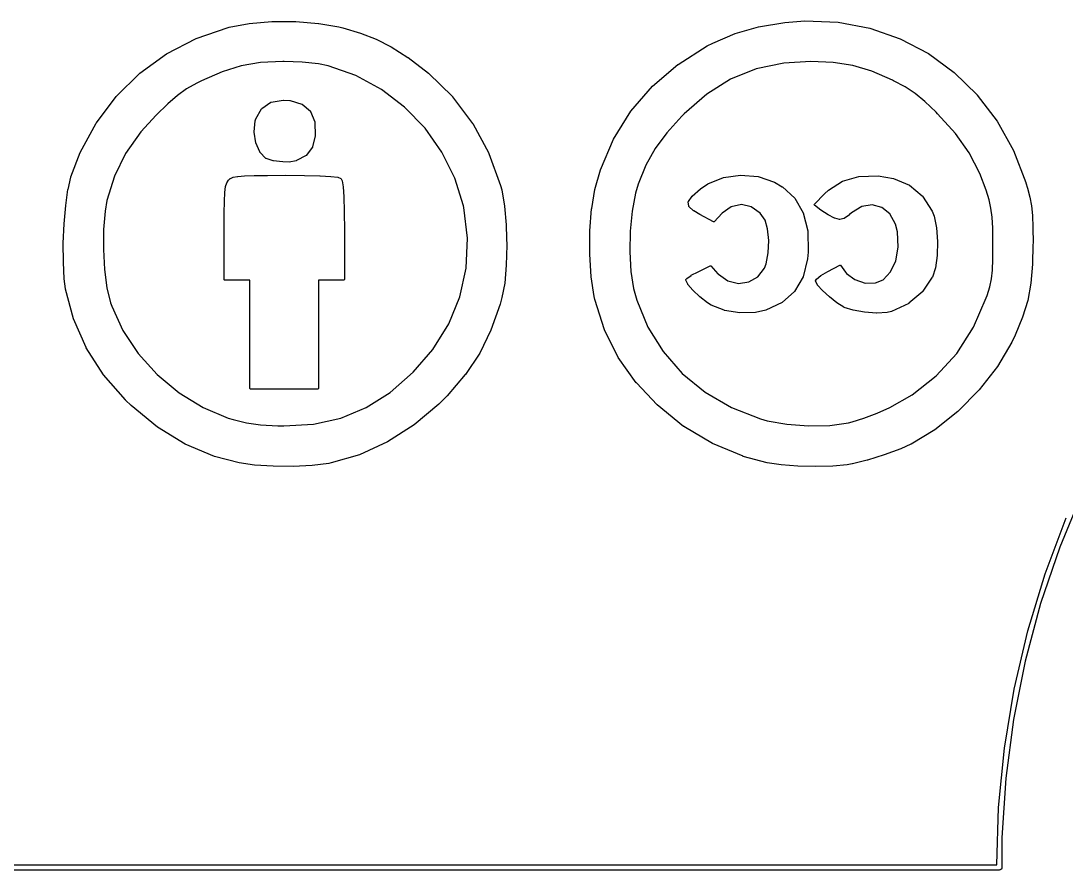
# Model space of a CAD drawing. Extents: x 89 to 178, y -115 to -57.
# Drawn here: x 160.38 to 170.12, y -115.02 to -107.1 of the extents above; entities that cross this region are included whole.
import ezdxf

# ---------------------------------------------------------------- set-up
doc = ezdxf.new("R2010")
doc.units = 0
doc.layers.add('BLACK', color=7, linetype='CONTINUOUS')

msp = doc.modelspace()

# ---------------------------------------------------------------- linework, layer by layer
at = {"layer": 'BLACK', "linetype": 'CONTINUOUS'}
for p, q in [((167.501656, -107.117434), (167.687307, -107.102929)), ((167.687307, -107.102929), (167.687892, -107.102918)), ((167.687892, -107.102918), (167.996324, -107.115039)), ((162.012103, -107.265846), (162.310855, -107.163387)), ((162.310855, -107.163387), (162.311229, -107.163275)), ((162.311229, -107.163275), (162.319049, -107.16126)), ((162.319049, -107.16126), (162.319399, -107.161183)), ((162.319399, -107.161183), (162.504839, -107.12734)), ((162.504839, -107.12734), (162.505333, -107.127275)), ((162.505333, -107.127275), (162.717743, -107.11004)), ((162.717743, -107.11004), (162.718135, -107.110024)), ((162.718135, -107.110024), (162.939853, -107.109473)), ((162.939853, -107.109473), (162.940244, -107.109487)), ((162.940244, -107.109487), (163.153606, -107.125696)), ((163.153606, -107.125696), (163.154095, -107.125758)), ((163.154095, -107.125758), (163.34144, -107.158802)), ((163.34144, -107.158802), (163.341789, -107.158876)), ((163.341789, -107.158876), (163.377715, -107.167895)), ((163.377715, -107.167895), (163.377892, -107.167943)), ((163.377892, -107.167943), (163.54465, -107.216373)), ((167.036975, -107.220836), (167.254513, -107.15875)), ((167.254513, -107.15875), (167.255061, -107.158626)), ((167.255061, -107.158626), (167.501221, -107.117487)), ((167.501221, -107.117487), (167.501656, -107.117434)), ((167.996324, -107.115039), (167.997062, -107.115123)), ((167.997062, -107.115123), (168.293696, -107.171503)), ((168.293696, -107.171503), (168.294411, -107.171695)), ((168.294411, -107.171695), (168.575725, -107.269994)), ((161.735958, -107.409507), (162.011417, -107.266141)), ((162.011417, -107.266141), (162.012103, -107.265846)), ((163.54465, -107.216373), (163.545081, -107.21652)), ((163.545081, -107.21652), (163.689092, -107.272971)), ((163.689092, -107.272971), (163.689572, -107.273189)), ((163.689572, -107.273189), (163.830041, -107.346166)), ((166.830345, -107.309262), (167.036379, -107.221048)), ((167.036379, -107.221048), (167.036975, -107.220836)), ((168.575725, -107.269994), (168.576401, -107.270288)), ((168.576401, -107.270288), (168.838875, -107.408162)), ((163.830041, -107.346166), (163.830394, -107.346368)), ((163.830394, -107.346368), (163.986528, -107.444377)), ((166.504575, -107.508168), (166.777216, -107.336752)), ((166.777216, -107.336752), (166.77758, -107.336544)), ((166.77758, -107.336544), (166.830016, -107.309417)), ((166.830016, -107.309417), (166.830345, -107.309262)), ((161.486476, -107.591016), (161.735324, -107.409899)), ((161.735324, -107.409899), (161.735958, -107.409507)), ((162.612742, -107.491569), (162.430943, -107.521868)), ((162.81832, -107.481779), (162.612742, -107.491569)), ((162.832492, -107.481748), (162.81832, -107.481779)), ((163.001395, -107.487578), (162.832492, -107.481748)), ((163.152638, -107.503924), (163.001395, -107.487578)), ((163.986528, -107.444377), (163.986882, -107.444621)), ((163.986882, -107.444621), (164.178917, -107.589513)), ((167.743278, -107.481665), (167.491292, -107.496723)), ((167.951242, -107.490392), (167.743278, -107.481665)), ((168.134246, -107.519395), (167.951242, -107.490392)), ((168.838875, -107.408162), (168.839496, -107.408548)), ((168.839496, -107.408548), (169.079611, -107.583655)), ((161.485909, -107.591497), (161.486476, -107.591016)), ((162.253394, -107.577185), (162.060607, -107.662133)), ((162.430943, -107.521868), (162.253394, -107.577185)), ((163.242496, -107.521668), (163.152638, -107.503924)), ((163.498833, -107.611055), (163.242496, -107.521668)), ((164.178917, -107.589513), (164.179421, -107.589949)), ((164.179421, -107.589949), (164.401089, -107.809233)), ((166.266708, -107.711785), (166.503984, -107.508603)), ((166.503984, -107.508603), (166.504575, -107.508168)), ((167.232929, -107.55092), (166.995333, -107.646578)), ((167.491292, -107.496723), (167.232929, -107.55092)), ((168.311744, -107.573186), (168.134246, -107.519395)), ((168.503275, -107.656395), (168.311744, -107.573186)), ((169.079611, -107.583655), (169.080165, -107.584124)), ((169.080165, -107.584124), (169.2944, -107.794122)), ((161.266992, -107.807208), (161.485909, -107.591497)), ((162.016689, -107.684204), (161.92187, -107.738022)), ((162.060607, -107.662133), (162.016689, -107.684204)), ((163.73809, -107.74154), (163.498833, -107.611055)), ((166.995333, -107.646578), (166.773226, -107.785874)), ((168.515059, -107.662142), (168.503275, -107.656395)), ((168.622762, -107.719244), (168.515059, -107.662142)), ((161.92187, -107.738022), (161.83614, -107.798734)), ((163.955313, -107.907924), (163.73809, -107.74154)), ((166.065969, -107.94508), (166.266169, -107.712323)), ((166.266169, -107.712323), (166.266708, -107.711785)), ((166.773226, -107.785874), (166.561332, -107.971102)), ((168.714808, -107.779803), (168.622762, -107.719244)), ((168.806077, -107.854931), (168.714808, -107.779803)), ((161.080837, -108.054912), (161.266503, -107.807767)), ((161.266503, -107.807767), (161.266992, -107.807208)), ((161.746019, -107.876521), (161.638188, -107.98149)), ((161.83614, -107.798734), (161.746019, -107.876521)), ((162.623679, -107.920178), (162.70851, -107.862507)), ((162.70851, -107.862507), (162.710467, -107.861715)), ((162.710467, -107.861715), (162.824086, -107.842025)), ((162.824086, -107.842025), (162.825226, -107.84196)), ((162.825226, -107.84196), (162.885608, -107.845421)), ((162.885608, -107.845421), (162.886727, -107.845614)), ((162.886727, -107.845614), (162.998179, -107.87825)), ((162.998179, -107.87825), (163.000036, -107.87926)), ((163.000036, -107.87926), (163.076586, -107.945156)), ((164.401089, -107.809233), (164.401573, -107.809788)), ((164.401573, -107.809788), (164.589424, -108.060296)), ((168.91133, -107.955747), (168.806077, -107.854931)), ((169.2944, -107.794122), (169.294877, -107.794662)), ((169.294877, -107.794662), (169.479712, -108.037209)), ((162.568958, -108.015391), (162.622143, -107.921842)), ((162.622143, -107.921842), (162.623679, -107.920178)), ((163.076586, -107.945156), (163.077945, -107.947035)), ((163.077945, -107.947035), (163.118344, -108.044788)), ((164.145516, -108.105001), (163.955313, -107.907924)), ((165.904102, -108.205849), (166.065511, -107.945704)), ((166.065511, -107.945704), (166.065969, -107.94508)), ((166.561332, -107.971102), (166.541387, -107.991242)), ((168.924948, -107.969442), (168.91133, -107.955747)), ((169.090326, -108.152675), (168.924948, -107.969442)), ((160.931342, -108.330959), (161.080438, -108.055535)), ((161.080438, -108.055535), (161.080837, -108.054912)), ((161.638188, -107.98149), (161.4962, -108.137615)), ((162.551375, -108.13824), (162.563034, -108.035163)), ((162.563034, -108.035163), (162.563209, -108.034302)), ((162.563209, -108.034302), (162.568512, -108.016439)), ((162.568512, -108.016439), (162.568958, -108.015391)), ((163.118344, -108.044788), (163.118722, -108.046581)), ((163.118722, -108.046581), (163.121723, -108.174789)), ((164.589424, -108.060296), (164.589817, -108.060908)), ((164.589817, -108.060908), (164.740402, -108.337878)), ((166.541387, -107.991242), (166.400143, -108.146397)), ((169.479712, -108.037209), (169.480103, -108.037807)), ((169.480103, -108.037807), (169.632018, -108.31056)), ((161.4962, -108.137615), (161.352775, -108.339531)), ((162.551404, -108.139581), (162.551375, -108.13824)), ((162.567084, -108.238984), (162.551404, -108.139581)), ((163.121723, -108.174789), (163.121578, -108.176104)), ((164.303674, -108.327514), (164.145516, -108.105001)), ((166.400143, -108.146397), (166.291286, -108.294501)), ((169.218208, -108.333871), (169.090326, -108.152675)), ((162.567463, -108.240256), (162.567084, -108.238984)), ((162.605534, -108.324914), (162.567463, -108.240256)), ((163.121578, -108.176104), (163.096261, -108.278688)), ((165.782841, -108.491876), (165.903747, -108.206534)), ((165.903747, -108.206534), (165.904102, -108.205849)), ((160.843957, -108.558781), (160.93107, -108.331549)), ((160.93107, -108.331549), (160.931342, -108.330959)), ((161.352775, -108.339531), (161.248909, -108.550445)), ((162.606457, -108.326294), (162.605534, -108.324914)), ((162.661972, -108.385139), (162.606457, -108.326294)), ((163.036668, -108.359873), (162.945678, -108.406512)), ((163.038422, -108.358375), (163.036668, -108.359873)), ((163.095442, -108.280442), (163.038422, -108.358375)), ((163.096261, -108.278688), (163.095442, -108.280442)), ((164.424804, -108.570235), (164.303674, -108.327514)), ((164.740402, -108.337878), (164.740702, -108.33854)), ((164.740702, -108.33854), (164.850573, -108.637209)), ((166.291286, -108.294501), (166.205431, -108.449843)), ((169.317267, -108.526649), (169.218208, -108.333871)), ((169.632018, -108.31056), (169.632317, -108.3112)), ((169.632317, -108.3112), (169.747791, -108.611816)), ((162.664049, -108.386458), (162.661972, -108.385139)), ((162.730882, -108.408413), (162.664049, -108.386458)), ((162.73199, -108.408642), (162.730882, -108.408413)), ((162.78962, -108.413878), (162.73199, -108.408642)), ((162.819628, -108.419049), (162.78962, -108.413878)), ((162.820436, -108.419122), (162.819628, -108.419049)), ((162.878131, -108.419593), (162.820436, -108.419122)), ((162.879115, -108.419503), (162.878131, -108.419593)), ((162.94434, -108.406972), (162.879115, -108.419503)), ((162.945678, -108.406512), (162.94434, -108.406972)), ((166.205431, -108.449843), (166.133273, -108.62671)), ((160.816523, -108.67486), (160.84376, -108.559423)), ((160.84376, -108.559423), (160.843957, -108.558781)), ((161.248909, -108.550445), (161.179768, -108.778775)), ((162.331131, -108.57342), (162.356698, -108.562059)), ((162.356698, -108.562059), (162.357754, -108.561724)), ((162.357754, -108.561724), (162.398185, -108.55369)), ((162.398185, -108.55369), (162.398736, -108.553612)), ((162.398736, -108.553612), (162.460734, -108.548342)), ((162.460734, -108.548342), (162.460987, -108.548327)), ((162.460987, -108.548327), (162.551254, -108.545259)), ((162.551254, -108.545259), (162.551367, -108.545256)), ((162.551367, -108.545256), (162.676607, -108.543827)), ((162.676607, -108.543827), (162.676653, -108.543827)), ((162.676653, -108.543827), (162.843567, -108.543476)), ((162.843567, -108.543476), (162.843605, -108.543476)), ((162.843605, -108.543476), (163.022649, -108.544438)), ((163.022649, -108.544438), (163.022733, -108.544439)), ((163.022733, -108.544439), (163.16607, -108.547629)), ((163.16607, -108.547629), (163.166234, -108.547636)), ((163.166234, -108.547636), (163.267943, -108.553248)), ((163.267943, -108.553248), (163.26831, -108.553281)), ((163.26831, -108.553281), (163.331822, -108.561509)), ((163.331822, -108.561509), (163.332972, -108.5618)), ((163.332972, -108.5618), (163.361716, -108.572836)), ((165.730287, -108.674678), (165.782639, -108.492446)), ((165.782639, -108.492446), (165.782841, -108.491876)), ((166.783008, -108.622882), (166.926997, -108.564406)), ((166.926997, -108.564406), (166.928169, -108.56409)), ((166.928169, -108.56409), (167.087325, -108.541292)), ((167.087325, -108.541292), (167.088465, -108.54126)), ((167.088465, -108.54126), (167.250336, -108.555275)), ((167.250336, -108.555275), (167.251521, -108.555524)), ((167.251521, -108.555524), (167.403654, -108.607488)), ((168.038054, -108.597545), (168.189713, -108.554059)), ((168.189713, -108.554059), (168.190952, -108.553867)), ((168.190952, -108.553867), (168.369433, -108.548905)), ((168.369433, -108.548905), (168.37037, -108.548967)), ((168.37037, -108.548967), (168.513982, -108.572177)), ((169.376507, -108.683147), (169.317267, -108.526649)), ((162.278847, -108.702719), (162.286123, -108.648849)), ((162.286123, -108.648849), (162.286298, -108.64805)), ((162.286298, -108.64805), (162.296912, -108.613497)), ((162.296912, -108.613497), (162.297506, -108.612231)), ((162.297506, -108.612231), (162.31204, -108.58998)), ((162.31204, -108.58998), (162.312945, -108.588941)), ((162.312945, -108.588941), (162.32988, -108.574216)), ((162.32988, -108.574216), (162.331131, -108.57342)), ((163.361716, -108.572836), (163.364444, -108.575365)), ((163.364444, -108.575365), (163.373032, -108.593513)), ((163.373032, -108.593513), (163.373444, -108.594831)), ((163.373444, -108.594831), (163.382686, -108.650386)), ((163.382686, -108.650386), (163.382743, -108.650869)), ((163.382743, -108.650869), (163.389097, -108.744783)), ((164.503983, -108.828121), (164.424804, -108.570235)), ((164.850573, -108.637209), (164.850723, -108.637693)), ((164.850723, -108.637693), (164.861545, -108.679908)), ((166.133273, -108.62671), (166.108629, -108.710116)), ((166.713504, -108.670628), (166.782052, -108.623398)), ((166.782052, -108.623398), (166.783008, -108.622882)), ((167.403654, -108.607488), (167.404552, -108.607898)), ((167.404552, -108.607898), (167.476559, -108.649788)), ((167.476559, -108.649788), (167.47742, -108.650421)), ((167.47742, -108.650421), (167.593084, -108.756218)), ((167.907665, -108.681573), (168.036718, -108.598152)), ((168.036718, -108.598152), (168.038054, -108.597545)), ((168.513982, -108.572177), (168.515126, -108.572505)), ((168.515126, -108.572505), (168.66206, -108.634425)), ((168.66206, -108.634425), (168.66335, -108.635218)), ((168.66335, -108.635218), (168.781722, -108.735486)), ((169.747791, -108.611816), (169.747915, -108.612179)), ((169.747915, -108.612179), (169.762932, -108.662474)), ((169.762932, -108.662474), (169.762979, -108.662642)), ((169.762979, -108.662642), (169.785164, -108.747674)), ((160.795145, -108.825507), (160.816439, -108.675306)), ((160.816439, -108.675306), (160.816523, -108.67486)), ((162.274292, -108.78331), (162.27881, -108.703107)), ((162.27881, -108.703107), (162.278847, -108.702719)), ((163.389097, -108.744783), (163.389106, -108.744986)), ((163.389106, -108.744986), (163.392773, -108.88058)), ((164.861545, -108.679908), (164.861632, -108.680315)), ((164.861632, -108.680315), (164.886995, -108.830127)), ((165.699333, -108.854452), (165.730165, -108.675211)), ((165.730165, -108.675211), (165.730287, -108.674678)), ((166.108629, -108.710116), (166.077646, -108.876548)), ((166.600712, -108.788599), (166.636396, -108.73917)), ((166.636396, -108.73917), (166.637131, -108.738357)), ((166.637131, -108.738357), (166.713022, -108.671005)), ((166.713022, -108.671005), (166.713504, -108.670628)), ((167.593084, -108.756218), (167.59404, -108.757408)), ((167.59404, -108.757408), (167.672376, -108.893186)), ((167.775944, -108.813656), (167.871115, -108.71607)), ((167.871115, -108.71607), (167.871257, -108.71593)), ((167.871257, -108.71593), (167.906941, -108.682141)), ((167.906941, -108.682141), (167.907665, -108.681573)), ((168.781722, -108.735486), (168.782668, -108.736555)), ((168.782668, -108.736555), (168.874746, -108.876645)), ((169.404185, -108.77227), (169.376507, -108.683147)), ((169.785164, -108.747674), (169.785245, -108.748042)), ((169.785245, -108.748042), (169.799914, -108.828735)), ((160.780394, -108.997421), (160.795113, -108.825782)), ((160.795113, -108.825782), (160.795145, -108.825507)), ((161.179768, -108.778775), (161.162733, -108.877948)), ((162.271945, -108.897039), (162.274285, -108.783488)), ((162.274285, -108.783488), (162.274292, -108.78331)), ((164.507418, -108.844606), (164.503983, -108.828121)), ((164.542411, -109.131308), (164.507418, -108.844606)), ((164.886995, -108.830127), (164.887046, -108.830524)), ((164.887046, -108.830524), (164.902543, -109.006809)), ((165.683187, -109.062107), (165.699276, -108.854913)), ((165.699276, -108.854913), (165.699333, -108.854452)), ((166.599794, -108.792057), (166.600712, -108.788599)), ((166.60408, -108.832192), (166.599794, -108.792057)), ((166.605714, -108.835384), (166.60408, -108.832192)), ((166.649736, -108.874858), (166.605714, -108.835384)), ((167.001275, -108.836042), (166.915499, -108.897884)), ((167.095219, -108.816401), (167.001275, -108.836042)), ((167.187849, -108.836868), (167.095219, -108.816401)), ((167.269331, -108.896012), (167.187849, -108.836868)), ((167.774568, -108.817807), (167.775553, -108.814109)), ((167.776486, -108.821118), (167.774568, -108.817807)), ((167.775553, -108.814109), (167.775944, -108.813656)), ((167.836962, -108.867374), (167.776486, -108.821118)), ((168.218801, -108.834271), (168.121663, -108.893987)), ((168.31577, -108.81849), (168.218801, -108.834271)), ((168.405448, -108.842866), (168.31577, -108.81849)), ((168.480425, -108.904298), (168.405448, -108.842866)), ((169.422657, -108.851311), (169.404185, -108.77227)), ((169.433765, -108.934482), (169.422657, -108.851311)), ((169.799914, -108.828735), (169.799972, -108.829145)), ((169.799972, -108.829145), (169.808673, -108.918674)), ((161.162733, -108.877948), (161.148562, -109.0492)), ((162.271201, -109.051032), (162.271944, -108.897118)), ((162.271944, -108.897118), (162.271945, -108.897039)), ((163.392773, -108.88058), (163.392775, -108.880682)), ((163.392775, -108.880682), (163.393953, -109.061281)), ((166.077646, -108.876548), (166.059544, -109.064533)), ((166.650551, -108.875452), (166.649736, -108.874858)), ((166.70755, -108.90876), (166.650551, -108.875452)), ((166.707692, -108.90884), (166.70755, -108.90876)), ((166.835482, -108.978054), (166.707692, -108.90884)), ((166.915499, -108.897884), (166.841517, -108.97707)), ((167.315488, -108.96219), (167.269331, -108.896012)), ((167.672376, -108.893186), (167.672898, -108.89448)), ((167.672898, -108.89448), (167.714205, -109.060854)), ((167.837274, -108.867595), (167.836962, -108.867374)), ((167.905322, -108.911851), (167.837274, -108.867595)), ((167.905781, -108.912115), (167.905322, -108.911851)), ((167.964402, -108.94194), (167.905781, -108.912115)), ((167.965223, -108.94227), (167.964402, -108.94194)), ((168.010097, -108.955824), (167.965223, -108.94227)), ((168.050943, -108.947518), (168.012614, -108.955922)), ((168.052811, -108.946679), (168.050943, -108.947518)), ((168.102161, -108.910825), (168.052811, -108.946679)), ((168.102492, -108.910562), (168.102161, -108.910825)), ((168.121663, -108.893987), (168.102492, -108.910562)), ((168.533041, -109.0001), (168.480425, -108.904298)), ((168.874746, -108.876645), (168.875238, -108.877606)), ((168.875238, -108.877606), (168.89286, -108.92371)), ((168.89286, -108.92371), (168.893093, -108.924515)), ((168.893093, -108.924515), (168.914652, -109.032366)), ((169.439323, -109.036124), (169.433765, -108.934482)), ((169.808673, -108.918674), (169.808692, -108.918966)), ((169.808692, -108.918966), (169.812975, -109.030507)), ((160.772869, -109.17739), (160.78038, -108.997639)), ((160.78038, -108.997639), (160.780394, -108.997421)), ((161.148562, -109.0492), (161.147011, -109.236021)), ((162.271191, -109.076521), (162.271201, -109.051054)), ((162.271201, -109.051054), (162.271201, -109.051032)), ((164.902543, -109.006809), (164.90256, -109.007102)), ((164.90256, -109.007102), (164.906161, -109.130968)), ((166.838033, -108.978654), (166.835482, -108.978054)), ((166.841517, -108.97707), (166.838033, -108.978654)), ((167.340238, -109.043903), (167.315488, -108.96219)), ((167.350241, -109.15238), (167.340238, -109.043903)), ((168.012614, -108.955922), (168.010097, -108.955824)), ((168.550085, -109.070436), (168.533041, -109.0001)), ((168.914652, -109.032366), (168.914736, -109.032988)), ((168.914736, -109.032988), (168.923845, -109.160037)), ((169.441114, -109.170434), (169.439323, -109.036124)), ((169.812975, -109.030507), (169.812979, -109.030651)), ((169.812979, -109.030651), (169.814392, -109.17738)), ((162.271191, -109.516095), (162.271191, -109.076521)), ((163.393953, -109.061281), (163.393953, -109.516095)), ((164.530237, -109.408958), (164.542411, -109.131308)), ((164.906161, -109.130968), (164.908025, -109.195131)), ((165.681837, -109.279827), (165.683172, -109.062463)), ((165.683172, -109.062463), (165.683187, -109.062107)), ((166.059544, -109.064533), (166.055052, -109.258228)), ((167.714205, -109.060854), (167.714351, -109.061943)), ((167.714351, -109.061943), (167.718923, -109.25953)), ((168.556776, -109.214177), (168.550085, -109.070436)), ((160.772865, -109.177608), (160.772869, -109.17739)), ((160.773193, -109.352148), (160.772865, -109.177608)), ((161.147011, -109.236021), (161.15755, -109.422653)), ((164.908025, -109.195404), (164.903292, -109.380444)), ((164.908025, -109.195131), (164.908025, -109.195404)), ((167.345487, -109.267777), (167.350241, -109.15238)), ((168.534358, -109.341672), (168.556776, -109.214177)), ((168.923856, -109.160524), (168.920495, -109.290288)), ((168.923845, -109.160037), (168.923856, -109.160524)), ((169.440307, -109.326781), (169.441161, -109.189492)), ((169.441161, -109.189492), (169.441114, -109.170434)), ((169.814161, -109.189618), (169.810674, -109.373181)), ((169.814391, -109.177523), (169.814161, -109.189618)), ((169.814392, -109.17738), (169.814391, -109.177523)), ((165.681847, -109.280177), (165.681837, -109.279827)), ((165.695277, -109.489928), (165.681847, -109.280177)), ((166.055052, -109.258228), (166.064875, -109.441674)), ((167.326173, -109.37031), (167.345487, -109.267777)), ((167.712806, -109.322339), (167.670601, -109.489563)), ((167.712935, -109.321598), (167.712806, -109.322339)), ((167.718901, -109.260129), (167.712935, -109.321598)), ((167.718923, -109.25953), (167.718901, -109.260129)), ((168.486306, -109.445227), (168.534358, -109.341672)), ((168.920451, -109.290836), (168.904602, -109.406833)), ((168.920495, -109.290288), (168.920451, -109.290836)), ((169.436046, -109.42917), (169.440307, -109.326781)), ((160.773201, -109.352421), (160.773193, -109.352148)), ((160.782, -109.508422), (160.773201, -109.352421)), ((161.15755, -109.422653), (161.179624, -109.593335)), ((164.471552, -109.675776), (164.530237, -109.408958)), ((164.903274, -109.380765), (164.888179, -109.548084)), ((164.903292, -109.380444), (164.903274, -109.380765)), ((166.064875, -109.441674), (166.089698, -109.59904)), ((166.628566, -109.476507), (166.692205, -109.442494)), ((166.692205, -109.442494), (166.692377, -109.442407)), ((166.692377, -109.442407), (166.804844, -109.387767)), ((166.804844, -109.387767), (166.808664, -109.387539)), ((166.808664, -109.387539), (166.810721, -109.388892)), ((166.810721, -109.388892), (166.876829, -109.461271)), ((167.249545, -109.491116), (167.311311, -109.410162)), ((167.311311, -109.410162), (167.326173, -109.37031)), ((167.837627, -109.478323), (167.90071, -109.440392)), ((167.90071, -109.440392), (167.900944, -109.44026)), ((167.900944, -109.44026), (168.012611, -109.381021)), ((168.012611, -109.381021), (168.01642, -109.380658)), ((168.01642, -109.380658), (168.018995, -109.382494)), ((168.018995, -109.382494), (168.065346, -109.446123)), ((168.904395, -109.407726), (168.876037, -109.493474)), ((168.904602, -109.406833), (168.904395, -109.407726)), ((169.426669, -109.510262), (169.436046, -109.42917)), ((169.810656, -109.373519), (169.795258, -109.550602)), ((169.810674, -109.373181), (169.810656, -109.373519)), ((160.782033, -109.508778), (160.782, -109.508422)), ((160.79423, -109.603651), (160.782033, -109.508778)), ((162.272655, -109.519631), (162.271191, -109.516095)), ((162.276191, -109.521095), (162.272655, -109.519631)), ((162.513096, -109.521095), (162.276191, -109.521095)), ((162.513096, -110.532095), (162.513096, -109.521095)), ((163.388953, -109.521095), (163.152048, -109.521095)), ((163.152048, -109.521095), (163.152048, -110.532095)), ((163.392489, -109.519631), (163.388953, -109.521095)), ((163.393953, -109.516095), (163.392489, -109.519631)), ((165.695325, -109.490365), (165.695277, -109.489928)), ((165.723532, -109.674719), (165.695325, -109.490365)), ((166.577395, -109.517355), (166.578142, -109.515998)), ((166.577567, -109.521178), (166.577395, -109.517355)), ((166.595651, -109.559827), (166.577567, -109.521178)), ((166.578142, -109.515998), (166.5862, -109.50559)), ((166.5862, -109.50559), (166.587342, -109.504517)), ((166.587342, -109.504517), (166.628111, -109.476783)), ((166.628111, -109.476783), (166.628566, -109.476507)), ((166.876829, -109.461271), (166.882299, -109.467087)), ((166.882299, -109.467087), (166.969431, -109.528067)), ((166.969431, -109.528067), (167.067201, -109.551334)), ((167.067201, -109.551334), (167.164436, -109.538541)), ((167.164436, -109.538541), (167.249545, -109.491116)), ((167.670078, -109.490847), (167.591735, -109.625944)), ((167.670601, -109.489563), (167.670078, -109.490847)), ((167.786851, -109.527782), (167.78731, -109.52675)), ((167.787183, -109.531594), (167.786851, -109.527782)), ((167.80524, -109.566315), (167.787183, -109.531594)), ((167.78731, -109.52675), (167.795408, -109.512994)), ((167.795408, -109.512994), (167.796562, -109.511652)), ((167.796562, -109.511652), (167.837049, -109.478729)), ((167.837049, -109.478729), (167.837627, -109.478323)), ((168.065346, -109.446123), (168.074934, -109.458126)), ((168.074934, -109.458126), (168.151772, -109.516245)), ((168.151772, -109.516245), (168.249071, -109.548462)), ((168.346373, -109.547515), (168.416169, -109.517336)), ((168.416169, -109.517336), (168.486306, -109.445227)), ((168.875423, -109.494718), (168.786512, -109.625329)), ((168.876037, -109.493474), (168.875423, -109.494718)), ((169.410449, -109.583841), (169.426669, -109.510262)), ((160.794352, -109.604277), (160.79423, -109.603651)), ((160.8671, -109.882611), (160.794352, -109.604277)), ((161.179624, -109.593335), (161.212671, -109.732428)), ((164.888111, -109.548568), (164.862488, -109.683434)), ((164.888179, -109.548084), (164.888111, -109.548568)), ((166.089698, -109.59904), (166.119353, -109.708029)), ((166.596372, -109.560948), (166.595651, -109.559827)), ((166.643199, -109.615996), (166.596372, -109.560948)), ((166.643586, -109.616402), (166.643199, -109.615996)), ((166.708016, -109.676859), (166.643586, -109.616402)), ((167.590755, -109.627153), (167.476156, -109.730284)), ((167.591735, -109.625944), (167.590755, -109.627153)), ((167.805961, -109.567355), (167.80524, -109.566315)), ((167.852533, -109.619045), (167.805961, -109.567355)), ((167.852873, -109.619387), (167.852533, -109.619045)), ((167.916566, -109.677669), (167.852873, -109.619387)), ((168.249071, -109.548462), (168.346373, -109.547515)), ((168.785655, -109.626292), (168.657231, -109.73766)), ((168.786512, -109.625329), (168.785655, -109.626292)), ((169.385585, -109.663705), (169.410449, -109.583841)), ((169.79519, -109.551098), (169.765115, -109.710097)), ((169.795258, -109.550602), (169.79519, -109.551098)), ((161.212671, -109.732428), (161.223709, -109.764902)), ((164.366961, -109.92982), (164.471552, -109.675776)), ((164.862388, -109.683859), (164.844987, -109.7455)), ((164.862488, -109.683434), (164.862388, -109.683859)), ((165.723598, -109.67507), (165.723532, -109.674719)), ((165.729569, -109.701379), (165.723598, -109.67507)), ((165.729677, -109.701777), (165.729569, -109.701379)), ((165.818945, -109.984548), (165.729677, -109.701777)), ((166.119353, -109.708029), (166.221781, -109.95905)), ((166.708376, -109.677167), (166.708016, -109.676859)), ((166.77927, -109.732044), (166.708376, -109.677167)), ((166.779638, -109.732303), (166.77927, -109.732044)), ((166.812725, -109.753455), (166.779638, -109.732303)), ((167.474947, -109.731088), (167.323973, -109.802418)), ((167.476156, -109.730284), (167.474947, -109.731088)), ((167.916854, -109.677913), (167.916566, -109.677669)), ((167.986273, -109.73241), (167.916854, -109.677913)), ((167.986687, -109.732702), (167.986273, -109.73241)), ((168.050436, -109.773036), (167.986687, -109.732702)), ((169.258221, -109.961486), (169.377915, -109.685947)), ((169.377915, -109.685947), (169.385585, -109.663705)), ((169.764984, -109.710628), (169.7173, -109.866755)), ((169.765115, -109.710097), (169.764984, -109.710628)), ((161.223709, -109.764902), (161.3278, -109.991313)), ((164.844898, -109.745784), (164.760598, -109.988205)), ((164.844987, -109.7455), (164.844898, -109.745784)), ((166.813552, -109.753881), (166.812725, -109.753455)), ((166.935302, -109.802853), (166.813552, -109.753881)), ((166.936352, -109.803147), (166.935302, -109.802853)), ((167.08012, -109.826941), (166.936352, -109.803147)), ((167.081051, -109.827007), (167.08012, -109.826941)), ((167.22641, -109.823659), (167.081051, -109.827007)), ((167.227357, -109.823546), (167.22641, -109.823659)), ((167.322899, -109.802783), (167.227357, -109.823546)), ((167.323973, -109.802418), (167.322899, -109.802783)), ((168.050827, -109.77326), (168.050436, -109.773036)), ((168.05434, -109.775062), (168.050827, -109.77326)), ((168.055034, -109.775354), (168.05434, -109.775062)), ((168.136311, -109.802572), (168.055034, -109.775354)), ((168.13706, -109.80276), (168.136311, -109.802572)), ((168.243895, -109.820939), (168.13706, -109.80276)), ((168.244407, -109.820999), (168.243895, -109.820939)), ((168.356599, -109.828344), (168.244407, -109.820999)), ((168.357197, -109.828348), (168.356599, -109.828344)), ((168.454545, -109.823064), (168.357197, -109.828348)), ((168.455356, -109.822952), (168.454545, -109.823064)), ((168.494382, -109.8143), (168.455356, -109.822952)), ((168.495427, -109.813944), (168.494382, -109.8143)), ((168.656082, -109.738408), (168.495427, -109.813944)), ((168.657231, -109.73766), (168.656082, -109.738408)), ((160.867364, -109.88337), (160.8671, -109.882611)), ((160.985762, -110.151004), (160.867364, -109.88337)), ((164.217047, -110.169138), (164.366961, -109.92982)), ((169.717152, -109.867172), (169.648926, -110.035637)), ((169.7173, -109.866755), (169.717152, -109.867172)), ((161.3278, -109.991313), (161.471969, -110.205711)), ((164.760362, -109.988769), (164.65552, -110.201974)), ((164.760598, -109.988205), (164.760362, -109.988769)), ((165.819232, -109.985262), (165.818945, -109.984548)), ((165.946568, -110.242428), (165.819232, -109.985262)), ((166.221781, -109.95905), (166.364556, -110.188049)), ((169.103039, -110.204312), (169.258221, -109.961486)), ((169.618256, -110.100728), (169.483553, -110.327154)), ((169.618483, -110.100302), (169.618256, -110.100728)), ((169.648816, -110.03589), (169.618483, -110.100302)), ((169.648926, -110.035637), (169.648816, -110.03589)), ((160.986123, -110.151675), (160.985762, -110.151004)), ((161.147899, -110.404561), (160.986123, -110.151675)), ((161.471969, -110.205711), (161.649359, -110.40143)), ((164.033564, -110.380655), (164.217047, -110.169138)), ((164.655182, -110.202558), (164.521628, -110.401184)), ((164.65552, -110.201974), (164.655182, -110.202558)), ((166.364556, -110.188049), (166.544397, -110.391709)), ((168.912581, -110.414306), (169.103039, -110.204312)), ((165.946975, -110.243108), (165.946568, -110.242428)), ((166.115568, -110.480075), (165.946975, -110.243108)), ((161.148333, -110.405142), (161.147899, -110.404561)), ((161.351214, -110.639233), (161.148333, -110.405142)), ((161.649359, -110.40143), (161.85297, -110.571591)), ((163.819212, -110.56893), (164.033564, -110.380655)), ((164.521274, -110.401649), (164.350836, -110.600333)), ((164.521628, -110.401184), (164.521274, -110.401649)), ((166.544397, -110.391709), (166.75798, -110.566589)), ((168.687089, -110.591185), (168.912581, -110.414306)), ((169.483191, -110.327682), (169.312434, -110.545551)), ((169.483553, -110.327154), (169.483191, -110.327682)), ((166.116014, -110.480616), (166.115568, -110.480075)), ((166.309497, -110.684682), (166.116014, -110.480616)), ((161.85297, -110.571591), (162.075802, -110.709352)), ((162.51456, -110.535631), (162.513096, -110.532095)), ((162.518096, -110.537095), (162.51456, -110.535631)), ((163.147048, -110.537095), (162.518096, -110.537095)), ((163.150584, -110.535631), (163.147048, -110.537095)), ((163.152048, -110.532095), (163.150584, -110.535631)), ((163.596861, -110.711006), (163.819212, -110.56893)), ((164.350597, -110.600593), (164.273692, -110.678388)), ((164.350836, -110.600333), (164.350597, -110.600593)), ((166.75798, -110.566589), (167.001955, -110.709238)), ((168.47878, -110.710025), (168.687089, -110.591185)), ((169.312053, -110.545984), (169.11471, -110.745418)), ((169.312434, -110.545551), (169.312053, -110.545984)), ((161.351508, -110.639545), (161.351214, -110.639233)), ((161.404367, -110.690887), (161.351508, -110.639545)), ((161.404666, -110.691154), (161.404367, -110.690887)), ((161.649764, -110.893701), (161.404666, -110.691154)), ((162.075802, -110.709352), (162.311022, -110.807971)), ((164.273359, -110.678695), (164.044251, -110.87189)), ((164.273692, -110.678388), (164.273359, -110.678695)), ((166.309976, -110.685126), (166.309497, -110.684682)), ((166.556691, -110.88516), (166.309976, -110.685126)), ((167.001955, -110.709238), (167.273113, -110.816258)), ((163.361251, -110.809029), (163.596861, -110.711006)), ((168.23811, -110.809576), (168.362266, -110.762143)), ((168.362266, -110.762143), (168.47878, -110.710025)), ((169.114274, -110.745809), (168.899809, -110.916926)), ((169.11471, -110.745418), (169.114274, -110.745809)), ((161.650345, -110.894116), (161.649764, -110.893701)), ((161.908052, -111.051299), (161.650345, -110.894116)), ((162.311022, -110.807971), (162.355313, -110.821596)), ((162.355313, -110.821596), (162.480088, -110.85201)), ((162.480088, -110.85201), (162.61224, -110.870431)), ((162.61224, -110.870431), (162.772295, -110.880051)), ((162.772295, -110.880051), (162.828788, -110.881335)), ((162.828788, -110.881335), (163.107043, -110.86512)), ((163.107043, -110.86512), (163.361251, -110.809029)), ((164.043719, -110.872282), (163.795571, -111.030772)), ((164.044251, -110.87189), (164.043719, -110.872282)), ((166.557273, -110.885567), (166.556691, -110.88516)), ((166.82602, -111.046315), (166.557273, -110.885567)), ((167.273113, -110.816258), (167.334788, -110.83321)), ((167.334788, -110.83321), (167.519054, -110.865736)), ((167.519054, -110.865736), (167.720401, -110.880468)), ((167.720401, -110.880468), (167.918497, -110.876491)), ((167.918497, -110.876491), (168.09307, -110.852916)), ((168.09307, -110.852916), (168.127406, -110.844505)), ((168.127406, -110.844505), (168.23811, -110.809576)), ((168.899258, -110.917308), (168.677139, -111.050228)), ((168.899809, -110.916926), (168.899258, -110.917308)), ((161.908737, -111.051647), (161.908052, -111.051299)), ((162.183387, -111.165769), (161.908737, -111.051647)), ((163.794969, -111.031101), (163.535537, -111.150388)), ((163.795571, -111.030772), (163.794969, -111.031101)), ((166.826669, -111.046641), (166.82602, -111.046315)), ((167.111389, -111.164914), (166.826669, -111.046641)), ((168.580495, -111.09373), (168.428145, -111.1514)), ((168.580776, -111.093614), (168.580495, -111.09373)), ((168.676623, -111.050498), (168.580776, -111.093614)), ((168.677139, -111.050228), (168.676623, -111.050498)), ((162.184024, -111.165985), (162.183387, -111.165769)), ((162.411355, -111.22629), (162.184024, -111.165985)), ((163.534829, -111.15065), (163.271866, -111.226239)), ((163.535537, -111.150388), (163.534829, -111.15065)), ((167.11202, -111.165129), (167.111389, -111.164914)), ((167.335741, -111.224726), (167.11202, -111.165129)), ((168.427889, -111.151489), (168.269887, -111.201673)), ((168.428145, -111.1514), (168.427889, -111.151489)), ((162.411931, -111.226407), (162.411355, -111.22629)), ((162.555841, -111.246943), (162.411931, -111.226407)), ((162.556239, -111.246983), (162.555841, -111.246943)), ((162.729567, -111.25769), (162.556239, -111.246983)), ((162.729851, -111.2577), (162.729567, -111.25769)), ((162.914643, -111.258577), (162.729851, -111.2577)), ((162.914918, -111.258571), (162.914643, -111.258577)), ((163.093221, -111.24962), (162.914918, -111.258571)), ((163.093576, -111.249589), (163.093221, -111.24962)), ((163.247435, -111.230809), (163.093576, -111.249589)), ((163.247746, -111.230761), (163.247435, -111.230809)), ((163.271402, -111.226349), (163.247746, -111.230761)), ((163.271866, -111.226239), (163.271402, -111.226349)), ((167.336305, -111.224841), (167.335741, -111.224726)), ((167.465416, -111.2437), (167.336305, -111.224841)), ((167.465768, -111.243739), (167.465416, -111.2437)), ((167.621527, -111.255334), (167.465768, -111.243739)), ((167.621775, -111.255346), (167.621527, -111.255334)), ((167.787427, -111.259433), (167.621775, -111.255346)), ((167.787665, -111.259434), (167.787427, -111.259433)), ((167.946453, -111.255767), (167.787665, -111.259434)), ((167.946768, -111.255749), (167.946453, -111.255767)), ((168.081936, -111.244083), (167.946768, -111.255749)), ((168.082304, -111.244038), (168.081936, -111.244083)), ((168.129423, -111.236417), (168.082304, -111.244038)), ((168.129826, -111.236335), (168.129423, -111.236417)), ((168.269574, -111.201762), (168.129826, -111.236335)), ((168.269887, -111.201673), (168.269574, -111.201762)), ((170.276294, -111.500434), (170.063948, -112.013082)), ((169.927421, -112.259729), (170.123927, -111.737624)), ((170.063948, -112.013082), (169.885586, -112.538519)), ((169.765482, -112.793568), (169.927421, -112.259729)), ((169.885586, -112.538519), (169.741971, -113.074498)), ((169.638805, -113.336855), (169.765482, -112.793568)), ((169.741971, -113.074498), (169.633718, -113.618721)), ((169.547933, -113.887264), (169.638805, -113.336855)), ((169.633718, -113.618721), (169.561291, -114.16886)), ((169.493253, -114.442438), (169.547933, -113.887264)), ((169.561291, -114.16886), (169.525, -114.722557)), ((169.475818, -114.975), (169.493253, -114.442438)), ((169.525, -114.722557), (169.525, -115)), ((97.524182, -114.975), (169.475818, -114.975)), ((169.5, -115.025), (97.5, -115.025)), ((169.506153, -115.023776), (169.5, -115.025)), ((169.507725, -115.023776), (169.506153, -115.023776)), ((169.508317, -115.023345), (169.507725, -115.023776)), ((169.509567, -115.023097), (169.508317, -115.023345)), ((169.511976, -115.020687), (169.509567, -115.023097)), ((169.520225, -115.014695), (169.511976, -115.020687)), ((169.52131, -115.011353), (169.520225, -115.014695)), ((169.523097, -115.009567), (169.52131, -115.011353)), ((169.525, -115), (169.523097, -115.005856)), ((169.523097, -115.005856), (169.523097, -115.009567))]:
    msp.add_line(p, q, dxfattribs=at)

doc.saveas('drawing.dxf')
